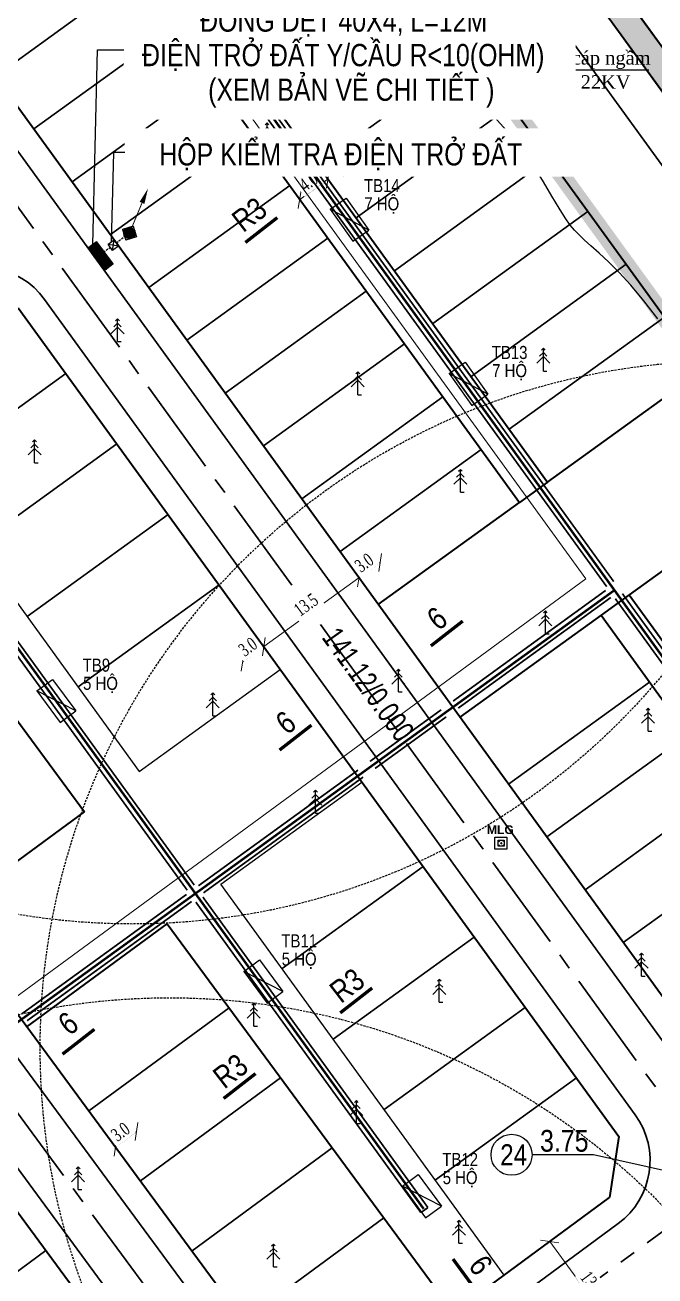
# Model space of a CAD drawing. Extents: x 22709 to 568895, y -41029 to 1932533.
# Drawn here: x 560877.9 to 560950.2, y 1930991.2 to 1931135 of the extents above; entities that cross this region are included whole.
import ezdxf
from ezdxf.enums import TextEntityAlignment as Align

# ---------------------------------------------------------------- set-up
doc = ezdxf.new("R2010")
doc.units = ezdxf.units.MI
doc.header["$MEASUREMENT"] = 0
doc.set_wipeout_variables(frame=1)
doc.header["$PDMODE"] = 1
for name, pattern in [('BORDER2', [0.875, 0.25, -0.125, 0.25, -0.125, 0, -0.125]), ('CENTER2', [1.125, 0.75, -0.125, 0.125, -0.125]), ('CONTINOUS', [0]), ('DASHED', [0.75, 0.5, -0.25]), ('DASHED2', [0.375, 0.25, -0.125]), ('DASHEDX2', [1.5, 1, -0.5])]:
    doc.linetypes.add(name, pattern=pattern)
doc.layers.get('0').update_dxf_attribs({"color": 8, "linetype": 'CONTINUOUS'})
doc.layers.get('DEFPOINTS').update_dxf_attribs({"color": 8, "linetype": 'CONTINUOUS'})
for name, color, linetype, lineweight in [('1-chieu dai', 8, 'CONTINUOUS', 40), ('1-nghiktHC', 8, 'CONTINUOUS', 60), ('10-TIM', 8, 'CENTER2', 35), ('13-PLO', 8, 'CONTINUOUS', 35), ('4-LE TRONG', 8, 'CONTINUOUS', 40), ('7-LE NGOAI', 8, 'CONTINUOUS', 35), ('84- CX DAI PHAN CACH', 8, 'CONTINUOUS', 50), ('CHONG SET', 50, 'CONTINUOUS', 35), ('D-S-DÂY ĐIỆN 1.5', 200, 'DASHED2', 40), ('EC04', 8, 'CONTINUOUS', 53), ('EC22', 8, 'CONTINUOUS', 13), ('hletrong', 8, 'CONTINUOUS', 0)]:
    doc.layers.add(name, color=color, linetype=linetype, lineweight=lineweight)
for name, color, linetype in [('1-chieurong', 8, 'CONTINUOUS'), ('1-cotTK', 8, 'CONTINUOUS'), ('1-RANH GIOI QH DX', 8, 'BORDER2'), ('1-toado', 8, 'CONTINUOUS'), ('CHUDIEN', 8, 'CONTINUOUS'), ('DIA VAT', 8, 'CONTINOUS'), ('DIA VAT.MOI', 8, 'CONTINUOUS'), ('DM CON', 8, 'CONTINUOUS'), ('ELEC - TEXT', 84, 'CONTINUOUS'), ('ELECTRICAL DEVICE', 140, 'CONTINUOUS'), ('hoga', 8, 'CONTINUOUS'), ('lang mo', 8, 'CONTINUOUS'), ('LE DUONG', 8, 'CONTINUOUS'), ('LE DUONG.QH', 8, 'CONTINUOUS'), ('MATCAT', 8, 'CONTINUOUS'), ('Phan cach.QH', 8, 'CONTINUOUS'), ('PHI LAO', 8, 'CONTINUOUS'), ('Thietbidien', 8, 'CONTINUOUS')]:
    doc.layers.add(name, color=color, linetype=linetype)
doc.styles.add('Atext', font='VHELVEB_0.TTF')
doc.styles.add('Do doc', font='VHARIALN.TTF', dxfattribs={"width": 0.9, "oblique": 0.6})
doc.styles.add('HHH', font='VNTIMEI.TTF', dxfattribs={"height": 0.5})
doc.styles.add('K1', font='VHARIALN.TTF', dxfattribs={"height": 250})
doc.styles.add('L1', font='vntimeh.shx', dxfattribs={"width": 0.7})
doc.styles.add('nha', font='VHARIALB.TTF', dxfattribs={"height": 1})
doc.styles.get("Standard").update_dxf_attribs({"font": 'vntimeh.shx'})
doc.styles.add('Tung', font='VHARIAL.TTF', dxfattribs={"width": 0.8})
doc.styles.add('VNARIAL', font='VHARIALN.TTF')
doc.linetypes.add('EN04M', pattern='A,4.505489,-0.889973,2.289537,[1,CHEO22.shx,S=0.898128,R=0,X=0,Y=0.012726],2.215951,-0.947487,["0.4KV",Standard,S=2,R=359.997854,X=0,Y=-0.812412],-8.615751,2.099566,[1,CHEO22.shx,S=0.898128,R=0,X=0,Y=-0.055311],2.405923,-0.889973', length=24.85965)
doc.linetypes.add('EN22M', pattern='A,11.62018,-3.44714,5.8817,[1,CHEO22.shx,S=1.314667,R=179.926953,X=0,Y=-0.037745],6.161787,-1.831234,["22KV",Atext,S=2,R=359.924807,X=0,Y=-0.849311],-7.878595,5.8817,[1,CHEO22.shx,S=1.314667,R=179.926953,X=0,Y=0.001213],6.161787,-3.44714', length=52.311263)
doc.dimstyles.new('chieu rong', dxfattribs={"dimtxt": 1.5, "dimasz": 1.5, "dimexe": 1, "dimexo": 1, "dimgap": 0.3, "dimtad": 1, "dimdec": 1, "dimzin": 0, "dimdsep": 46, "dimtxsty": 'L1', "dimblk": 'OBLIQUE', "dimcen": 1, "dimclrd": 37, "dimclre": 37, "dimclrt": 7, "dimadec": 0, "dimazin": 0, "dimtfac": 1, "dimtdec": 1, "dimtofl": 0, "dimtmove": 2, "dimatfit": 3, "dimldrblk": 'ARCHTICK', "dimfxl": 1, "dimtfill": 1, "dimtolj": 1, "dimtzin": 0, "dimlwd": 5, "dimlwe": 5, "dimarcsym": 0})
doc.dimstyles.get("Standard").update_dxf_attribs({"dimtxt": 0.18, "dimasz": 0.18, "dimexe": 0.18, "dimexo": 0.0625, "dimgap": 0.09, "dimtad": 0, "dimtih": 1, "dimtoh": 1, "dimdec": 4, "dimzin": 0, "dimdsep": 46, "dimtxsty": 'Standard', "dimcen": 0.09, "dimadec": 0, "dimazin": 0, "dimtfac": 1, "dimtdec": 4, "dimtofl": 0, "dimtmove": 0, "dimatfit": 3, "dimfxl": 1, "dimtolj": 1, "dimtzin": 0, "dimarcsym": 0})
pattern_1 = [(37.5, (561075.49294, 1927460.0977), (-0.018898007, 0.57804713), [0, -0.456, 0, -0.51, 0, -0.4875]), (7.5, (561075.49294, 1927460.0977), (0.53093301, 0.84664382), [0, -0.246, 0, -0.411, 0, -0.1575]), (327.5, (561075.12394, 1927460.0977), (0.93424256, 0.001697716), [0, -0.15, 0, -0.54, 0, -0.705]), (317.5, (561075.12394, 1927460.0977), (0.90183798, 0.26330267), [0, -0.075, 0, -0.354, 0, -0.405])]
pattern_2 = [(81.093489636, (571644.9876892, 1931580.4746903), (-0.0017366172892, 0.00027214917978), [])]

# ---------------------------------------------------------------- blocks, each defined once
blk = doc.blocks.new('hgd')
at = {"layer": 'hoga'}
for p, q in [((568281.14, 1931129.13, 2.68), (568281.51, 1931129.4, 2.68)), ((568281.79, 1931129.02, 3.6), (568281.14, 1931129.13, 3.6)), ((568281.42, 1931128.74, 3.6), (568281.14, 1931129.13, 2.68)), ((568281.51, 1931129.4, 2.68), (568281.42, 1931128.74, 3.6)), ((568281.42, 1931128.74, 3.6), (568281.79, 1931129.02, 3.6)), ((568281.79, 1931129.02, 3.6), (568281.51, 1931129.4, 2.68))]:
    blk.add_line(p, q, dxfattribs=at)
blk = doc.blocks.new('PL')
at = {"layer": 'PHI LAO', "color": 250, "linetype": 'Continuous'}
blk.add_line((569625.73, 1929989.67), (569626.15, 1929989.67), dxfattribs=at)
for points in [[(569624.98, 1929990.58), (569625.73, 1929991.33)], [(569625.3, 1929991.39), (569625.73, 1929991.81)], [(569625.51, 1929992.08), (569625.73, 1929992.3)], [(569625.95, 1929992.08), (569625.73, 1929992.3)], [(569625.73, 1929989.67), (569625.73, 1929992.3)], [(569626.15, 1929991.39), (569625.73, 1929991.81)], [(569626.48, 1929990.58), (569625.73, 1929991.33)]]:
    blk.add_lwpolyline(points, dxfattribs=at)
blk = doc.blocks.new('_Oblique')
at = {"color": 0, "linetype": 'ByBlock', "lineweight": -2}
blk.add_line((-0.5, -0.5), (0.5, 0.5), dxfattribs=at)
blk = doc.blocks.new('*D61')
at = {"layer": '1-chieurong', "color": 37, "lineweight": 5, "transparency": 16777216}
for p, q in [((568293.9, 1930982.64), (568301.91, 1930971.77)), ((568293.1, 1930982.05), (568293.1, 1930982.05)), ((568301.11, 1930971.18), (568301.11, 1930971.18))]:
    blk.add_line(p, q, dxfattribs=at)
at = {"layer": 'DEFPOINTS', "color": 0, "lineweight": -3, "transparency": 16777216}
for p in [(568293.9, 1930982.64), (568301.91, 1930971.77), (568301.91, 1930971.77)]:
    blk.add_point(p, dxfattribs=at)
at = {"layer": '1-chieurong', "color": 37, "lineweight": 5, "transparency": 16777216, "xscale": 1.5, "yscale": 1.5, "zscale": 1.5}
for p, rotation in [((568293.9, 1930982.64), 126.3755644982879), ((568301.91, 1930971.77), 306.3755644982879)]:
    blk.add_blockref('_Oblique', p, dxfattribs=dict(at, rotation=rotation))
at = {"layer": '1-chieurong', "color": 7, "lineweight": -3, "transparency": 16777216, "insert": (568298.75, 1930977.83), "char_height": 1.5, "attachment_point": 5, "rotation": 306.3756, "style": 'L1', "bg_fill": 3, "box_fill_scale": 1.25, "bg_fill_color": 9, "bg_fill_true_color": 13158600, "bg_fill_transparency": 0}
blk.add_mtext('\\A1;13.5', dxfattribs=at)
blk = doc.blocks.new('_ARCHTICK')
at = {"color": 0, "linetype": 'ByBlock', "const_width": 0.15}
blk.add_lwpolyline([(-0.5, -0.5), (0.5, 0.5)], dxfattribs=at)
blk = doc.blocks.new('*D62')
at = {"layer": '1-chieurong', "color": 37, "lineweight": 5, "transparency": 16777216}
blk.add_line((568261.06, 1931051.06), (568271.99, 1931058.97), dxfattribs=at)
at = {"layer": 'DEFPOINTS', "color": 0, "lineweight": -3, "transparency": 16777216}
for p in [(568271.99, 1931058.97), (568271.99, 1931058.97), (568261.06, 1931051.06)]:
    blk.add_point(p, dxfattribs=at)
at = {"layer": '1-chieurong', "color": 37, "lineweight": 5, "transparency": 16777216, "xscale": 1.5, "yscale": 1.5, "zscale": 1.5}
for p, rotation in [((568271.99, 1931058.97), 35.90399719202507), ((568261.06, 1931051.06), 215.9039971920251)]:
    blk.add_blockref('_Oblique', p, dxfattribs=dict(at, rotation=rotation))
at = {"layer": '1-chieurong', "color": 7, "lineweight": -3, "transparency": 16777216, "insert": (568265.91, 1931055.87), "char_height": 1.5, "attachment_point": 5, "rotation": 35.904, "style": 'L1', "bg_fill": 3, "box_fill_scale": 1.25, "bg_fill_color": 9, "bg_fill_true_color": 13158600, "bg_fill_transparency": 0}
blk.add_mtext('\\A1;13.5', dxfattribs=at)
blk = doc.blocks.new('*D64')
at = {"layer": '1-chieurong', "color": 37, "lineweight": 5, "transparency": 16777216}
for p, q in [((568265.18, 1931102.49), (568268.42, 1931104.83)), ((568267.84, 1931105.64), (568267.84, 1931105.64)), ((568264.6, 1931103.3), (568264.6, 1931103.3))]:
    blk.add_line(p, q, dxfattribs=at)
at = {"layer": '1-chieurong', "color": 37, "lineweight": 5, "transparency": 16777216, "xscale": 1.5, "yscale": 1.5, "zscale": 1.5}
for p, rotation in [((568268.42, 1931104.83), 35.90399719282548), ((568265.18, 1931102.49), 215.9039971928255)]:
    blk.add_blockref('_Oblique', p, dxfattribs=dict(at, rotation=rotation))
at = {"layer": '1-chieurong', "color": 7, "lineweight": -3, "transparency": 16777216, "insert": (568266.19, 1931104.51), "char_height": 1.5, "attachment_point": 5, "rotation": 35.904, "style": 'L1', "bg_fill": 3, "box_fill_scale": 1.25, "bg_fill_color": 9, "bg_fill_true_color": 13158600, "bg_fill_transparency": 0}
blk.add_mtext('\\A1;4.0', dxfattribs=at)
at = {"layer": 'DEFPOINTS', "color": 0, "lineweight": -3, "transparency": 16777216}
for p in [(568268.42, 1931104.83), (568268.42, 1931104.83), (568265.18, 1931102.49)]:
    blk.add_point(p, dxfattribs=at)
blk = doc.blocks.new('*D83')
at = {"layer": '1-chieurong', "color": 37, "lineweight": 5, "transparency": 16777216}
blk.add_line((568244.01, 1930993.52), (568246.43, 1930995.3), dxfattribs=at)
at = {"layer": '1-chieurong', "color": 37, "lineweight": 5, "transparency": 16777216, "xscale": 1.5, "yscale": 1.5, "zscale": 1.5}
for p, rotation in [((568246.43, 1930995.3), 36.37556450121824), ((568244.01, 1930993.52), 216.3755645012182)]:
    blk.add_blockref('_Oblique', p, dxfattribs=dict(at, rotation=rotation))
at = {"layer": '1-chieurong', "color": 7, "lineweight": -3, "transparency": 16777216, "insert": (568244.59, 1930995.26), "char_height": 1.5, "attachment_point": 5, "rotation": 36.3756, "style": 'L1', "bg_fill": 3, "box_fill_scale": 1.25, "bg_fill_color": 9, "bg_fill_true_color": 13158600, "bg_fill_transparency": 0}
blk.add_mtext('\\A1;3.0', dxfattribs=at)
at = {"layer": 'DEFPOINTS', "color": 0, "lineweight": -3, "transparency": 16777216}
for p in [(568246.43, 1930995.3), (568246.43, 1930995.3), (568244.01, 1930993.52)]:
    blk.add_point(p, dxfattribs=at)
blk = doc.blocks.new('*D84')
at = {"layer": '1-chieurong', "color": 37, "lineweight": 5, "transparency": 16777216}
blk.add_line((568271.99, 1931058.97), (568274.42, 1931060.73), dxfattribs=at)
at = {"layer": '1-chieurong', "color": 37, "lineweight": 5, "transparency": 16777216, "xscale": 1.5, "yscale": 1.5, "zscale": 1.5}
for p, rotation in [((568274.42, 1931060.73), 35.90399719412932), ((568271.99, 1931058.97), 215.9039971941293)]:
    blk.add_blockref('_Oblique', p, dxfattribs=dict(at, rotation=rotation))
at = {"layer": '1-chieurong', "color": 7, "lineweight": -3, "transparency": 16777216, "insert": (568272.59, 1931060.7), "char_height": 1.5, "attachment_point": 5, "rotation": 35.904, "style": 'L1', "bg_fill": 3, "box_fill_scale": 1.25, "bg_fill_color": 9, "bg_fill_true_color": 13158600, "bg_fill_transparency": 0}
blk.add_mtext('\\A1;3.0', dxfattribs=at)
at = {"layer": 'DEFPOINTS', "color": 0, "lineweight": -3, "transparency": 16777216}
for p in [(568274.42, 1931060.73), (568274.42, 1931060.73), (568271.99, 1931058.97)]:
    blk.add_point(p, dxfattribs=at)
blk = doc.blocks.new('*D85')
at = {"layer": '1-chieurong', "color": 37, "lineweight": 5, "transparency": 16777216}
for p, q in [((568260.47, 1931051.87), (568260.47, 1931051.87)), ((568261.06, 1931051.06), (568258.63, 1931049.3))]:
    blk.add_line(p, q, dxfattribs=at)
at = {"layer": '1-chieurong', "color": 37, "lineweight": 5, "transparency": 16777216, "xscale": 1.5, "yscale": 1.5, "zscale": 1.5}
for p, rotation in [((568261.06, 1931051.06), 35.90399719282547), ((568258.63, 1931049.3), 215.9039971928255)]:
    blk.add_blockref('_Oblique', p, dxfattribs=dict(at, rotation=rotation))
at = {"layer": '1-chieurong', "color": 7, "lineweight": -3, "transparency": 16777216, "insert": (568259.23, 1931051.03), "char_height": 1.5, "attachment_point": 5, "rotation": 35.904, "style": 'L1', "bg_fill": 3, "box_fill_scale": 1.25, "bg_fill_color": 9, "bg_fill_true_color": 13158600, "bg_fill_transparency": 0}
blk.add_mtext('\\A1;3.0', dxfattribs=at)
at = {"layer": 'DEFPOINTS', "color": 0, "lineweight": -3, "transparency": 16777216}
for p in [(568261.06, 1931051.06), (568258.63, 1931049.3), (568258.63, 1931049.3)]:
    blk.add_point(p, dxfattribs=at)
blk = doc.blocks.new('Tu ha the')
at = {"color": 1, "linetype": 'CONTINOUS'}
blk.add_solid([(-1.5, -0.368), (1.5, 1.132), (-1.5, 1.132), (-1.5, -0.368)], dxfattribs=at)
at = {"layer": 'Thietbidien', "color": 1}
for p, q in [((-1.5, -0.368), (-1.5, 1.132)), ((-1.5, 1.132), (1.5, 1.132)), ((1.5, 1.132), (-1.5, -0.368)), ((1.5, -0.368), (1.5, 1.132)), ((-1.5, -0.368), (1.5, -0.368))]:
    blk.add_line(p, q, dxfattribs=at)
blk = doc.blocks.new('A$C5C0861BC')
at = {"layer": '1-nghiktHC', "color": 8, "lineweight": -3, "const_width": 0.2, "flags": 128}
for points in [[(140.77, 420.2), (212.66, 320.89)], [(211.85, 320.31), (139.96, 419.61)], [(129.5, 332.59), (163.65, 285.41)], [(130.3, 333.19), (164.46, 286)], [(194.2, 307.15), (211.73, 319.88)], [(213.65, 319.51), (273.51, 236.83)], [(194.79, 306.34), (212.32, 319.07)], [(212.84, 318.93), (272.7, 236.24)], [(164.95, 285.92), (183.28, 299.22)], [(165.53, 285.11), (183.86, 298.41)], [(144.67, 271.2), (163.57, 284.92)], [(145.26, 270.4), (164.16, 284.11)], [(164.64, 284.04), (190.5, 248.33)], [(165.45, 284.62), (191.31, 248.91)], [(191.31, 248.91), (190.5, 248.33)]]:
    blk.add_lwpolyline(points, dxfattribs=at)
at = {"layer": '1-nghiktHC', "color": 8, "linetype": 'DASHED', "lineweight": -3, "ltscale": 10, "const_width": 0.2, "flags": 128}
for points in [[(184.65, 300.22), (192.83, 306.15)], [(185.24, 299.41), (193.41, 305.34)]]:
    blk.add_lwpolyline(points, dxfattribs=at)
blk = doc.blocks.new('KIMTHUSET')
at = {"layer": 'ELECTRICAL DEVICE', "ltscale": 20}
blk.add_hatch(color=256, dxfattribs=at).paths.add_polyline_path([(-255372, 1086173, 1), (-256525, 1086173, 1)])
at = {"layer": 'ELECTRICAL DEVICE', "ltscale": 20, "const_width": 100}
blk.add_lwpolyline([(-253746, 1088711), (-255948, 1086173)], dxfattribs=at)
at = {"layer": 'ELECTRICAL DEVICE', "ltscale": 20}
for points in [[(-255948, 1086749), (-256525, 1086749), (-256525, 1086749), (-255948, 1086749)], [(-255948, 1086749), (-255372, 1086749), (-255372, 1086749), (-255948, 1086749)]]:
    blk.add_lwpolyline(points, close=True, dxfattribs=at)
for points in [[(-256525, 1086749), (-256525, 1085597)], [(-255372, 1086749), (-255372, 1085597)], [(-255372, 1085597), (-256525, 1085597)]]:
    blk.add_lwpolyline(points, dxfattribs=at)
blk.add_circle((-255948, 1086173), 576, dxfattribs=at)
blk.add_solid([(-253947, 1088886), (-252697, 1089920), (-253544, 1088537)], dxfattribs=at)
blk = doc.blocks.new('tmb')
at = {"layer": '84- CX DAI PHAN CACH', "lineweight": -3}
h = blk.add_hatch(dxfattribs=at)
h.set_pattern_fill('AR-SAND', color=256, scale=0.3, style=0)
h.set_pattern_definition(pattern_1)
edge = h.paths.add_edge_path()
edge.add_line((568420.688, 1931011.449), (568397.452, 1931040.883))
edge.add_line((568397.452, 1931040.883), (568343.298, 1931115.673))
edge.add_line((568343.298, 1931115.673), (568285.496, 1931195.504))
edge.add_arc((568284.283, 1931194.621), 1.5, 36.0452, 211.29332)
edge.add_line((568283.001, 1931193.842), (568304.39, 1931164.293))
edge.add_line((568304.39, 1931164.293), (568338.794, 1931116.764))
edge.add_line((568338.794, 1931116.764), (568378.242, 1931062.265))
edge.add_line((568378.242, 1931062.265), (568389.961, 1931046.076))
edge.add_line((568389.961, 1931046.076), (568418.339, 1931009.595))
edge.add_arc((568419.514, 1931010.522), 1.496, 218.28906, 398.28906)
h = blk.add_hatch(dxfattribs=at)
h.set_pattern_fill('AR-SAND', color=256, scale=0.3, style=0)
h.set_pattern_definition(pattern_1)
edge = h.paths.add_edge_path()
edge.add_line((568404.994, 1930999.059), (568381.02, 1931029.43))
edge.add_line((568381.02, 1931029.43), (568318.89, 1931115.263))
edge.add_line((568318.89, 1931115.263), (568269.365, 1931183.682))
edge.add_arc((568273.352, 1931186.699), 5, 36.0381, 217.12034, ccw=False)
edge.add_line((568277.395, 1931189.641), (568336.608, 1931107.833))
edge.add_line((568336.608, 1931107.833), (568388.967, 1931035.495))
edge.add_line((568388.967, 1931035.495), (568412.84, 1931005.254))
edge.add_arc((568408.917, 1931002.157), 4.998, -141.71094, 38.28906, ccw=False)
h = blk.add_hatch(dxfattribs=at)
h.set_pattern_fill('AR-SAND', color=256, scale=0.3, style=0)
h.set_pattern_definition(pattern_1)
h.paths.add_polyline_path([(568261.067, 1931178.127, -1.0000001), (568263.497, 1931179.886), (568375.997, 1931024.476), (568399.497, 1930994.72, -1.0000109), (568397.143, 1930992.861), (568373.601, 1931022.669)])
at = {"layer": '1-cotTK', "lineweight": -3, "ltscale": 15, "flags": 128}
blk.add_lwpolyline([(568314.18, 1930989.193), (568298.919, 1930992.622), (568291.877, 1930992.622)], dxfattribs=at)
at = {"layer": '1-RANH GIOI QH DX', "linetype": 'DASHED2', "ltscale": 30, "const_width": 2}
blk.add_lwpolyline([(568411.678, 1930949.543), (568385.601, 1930982.494), (568352.821, 1931025.773), (568320.86, 1931069.918), (568234.454, 1931189.276), (567924.026, 1930964.64), (568247.697, 1930518.199), (568559.192, 1930762.669), (568544.947, 1930780.727), (568483.932, 1930858.072), (568469.374, 1930876.529)], close=True, dxfattribs=at)
at = {"layer": '1-toado'}
blk.add_circle((568289.52, 1930992.622), 2.357, dxfattribs=at)
at = {"layer": '10-TIM', "ltscale": 15}
for p, q in [((568198.29, 1931149.265), (568354.498, 1930933.505)), ((568181.325, 1931067.24), (568265.323, 1930953.205)), ((568314.166, 1930989.183), (568048.239, 1930793.299))]:
    blk.add_line(p, q, dxfattribs=at)
at = {"layer": '13-PLO'}
for p, q in [((568258.474, 1931118.58), (568276.295, 1931131.48)), ((568230.236, 1931116.657), (568246.437, 1931128.385)), ((568262.872, 1931112.505), (568280.693, 1931125.405)), ((568234.634, 1931110.582), (568250.835, 1931122.309)), ((568267.269, 1931106.43), (568285.091, 1931119.33)), ((568239.031, 1931104.507), (568255.232, 1931116.234)), ((568271.667, 1931100.354), (568289.488, 1931113.254)), ((568243.429, 1931098.431), (568259.63, 1931110.158)), ((568276.065, 1931094.279), (568293.886, 1931107.179)), ((568247.827, 1931092.356), (568264.028, 1931104.083)), ((568280.463, 1931088.204), (568298.284, 1931101.104)), ((568252.224, 1931086.281), (568268.425, 1931098.008)), ((568284.86, 1931082.128), (568302.681, 1931095.028)), ((568256.622, 1931080.205), (568272.823, 1931091.932)), ((568289.258, 1931076.053), (568307.079, 1931088.953)), ((568261.02, 1931074.13), (568277.221, 1931085.857)), ((568265.417, 1931068.054), (568281.618, 1931079.782)), ((568269.815, 1931061.979), (568286.016, 1931073.706)), ((568289.165, 1931035.247), (568305.366, 1931046.974)), ((568293.563, 1931029.172), (568309.764, 1931040.899)), ((568297.96, 1931023.097), (568314.161, 1931034.824)), ((568302.358, 1931017.021), (568318.559, 1931028.748))]:
    blk.add_line(p, q, dxfattribs=at)
at = {"layer": '13-PLO', "flags": 128}
for points in [[(568222.123, 1931070.732), (568238.323, 1931082.46)], [(568227.987, 1931062.632), (568244.187, 1931074.36)], [(568233.851, 1931054.532), (568250.051, 1931066.26)], [(568239.716, 1931046.432), (568255.916, 1931058.16)], [(568263.173, 1931014.031), (568279.373, 1931025.759)], [(568269.038, 1931005.931), (568285.238, 1931017.659)], [(568240.956, 1930997.667), (568257.059, 1931009.528)], [(568274.902, 1930997.831), (568291.102, 1931009.559)], [(568246.887, 1930989.615), (568262.99, 1931001.477)], [(568280.766, 1930989.731), (568296.966, 1931001.459)], [(568252.818, 1930981.564), (568268.921, 1930993.425)], [(568258.748, 1930973.512), (568274.851, 1930985.374)], [(568219.914, 1930969.747), (568236.017, 1930981.609)]]:
    blk.add_lwpolyline(points, dxfattribs=at)
at = {"layer": '4-LE TRONG', "ltscale": 0.5}
for p, q in [((568250.552, 1931167.031), (568361.275, 1931014.095)), ((568229.798, 1931158.182), (568293.656, 1931069.978)), ((568226.557, 1931155.837), (568290.416, 1931067.632)), ((568213.288, 1931140.06), (568347.618, 1930954.517)), ((568232.846, 1931090.025), (568301.855, 1930994.707)), ((568206.998, 1931077.489), (568240.453, 1931032.073)), ((568193.762, 1931061.737), (568263.79, 1930966.669)), ((568303.039, 1931057.018), (568369.875, 1930964.702)), ((568299.799, 1931054.672), (568366.654, 1930962.329)), ((568182.825, 1931053.821), (568252.92, 1930958.662)), ((568224.35, 1931020.211), (568240.453, 1931032.073)), ((568233.839, 1931007.328), (568249.942, 1931019.19)), ((568249.942, 1931019.19), (568282.858, 1930974.504)), ((568301.855, 1930994.707), (568300.761, 1930987.692)), ((568270.781, 1930965.608), (568300.761, 1930987.692))]:
    blk.add_line(p, q, dxfattribs=at)
at = {"layer": '4-LE TRONG'}
for p, q in [((568293.654, 1931069.976), (568311.475, 1931082.876)), ((568320.857, 1931069.915), (568303.036, 1931057.015)), ((568274.213, 1931055.904), (568290.414, 1931067.631)), ((568299.796, 1931054.67), (568283.595, 1931042.943))]:
    blk.add_line(p, q, dxfattribs=at)
at = {"layer": '4-LE TRONG', "lineweight": -3}
for p, q in [((568256.136, 1931023.751), (568272.336, 1931035.479)), ((568288.683, 1930978.795), (568256.136, 1931023.751))]:
    blk.add_line(p, q, dxfattribs=at)
at = {"layer": '4-LE TRONG', "lineweight": -3, "flags": 128}
blk.add_lwpolyline([(568213.712, 1931082.349), (568246.753, 1931036.712), (568262.953, 1931048.44)], dxfattribs=at)
at = {"layer": '4-LE TRONG', "flags": 128}
for points in [[(568293.654, 1931069.976), (568290.414, 1931067.631)], [(568303.036, 1931057.015), (568299.796, 1931054.67)]]:
    blk.add_lwpolyline(points, dxfattribs=at)
at = {"layer": '7-LE NGOAI'}
blk.add_line((568375.997, 1931024.476), (568263.497, 1931179.886), dxfattribs=at)
at = {"layer": '7-LE NGOAI', "linetype": 'Continuous'}
blk.add_line((568373.601, 1931022.669), (568261.067, 1931178.127), dxfattribs=at)
at = {"layer": '7-LE NGOAI', "ltscale": 0.5}
for p, q in [((568259.824, 1931171.275), (568369.375, 1931019.959)), ((568301.77, 1930984.709), (568273.365, 1930963.786))]:
    blk.add_line(p, q, dxfattribs=at)
at = {"layer": '7-LE NGOAI', "ltscale": 0.5, "extrusion": (0.010195, 0.003673, 0.999941)}
for p, q in [((568345.729, 1930951.988), (568210.282, 1931139.119)), ((568303.723, 1930997.233), (568235.869, 1931090.979))]:
    blk.add_line(p, q, dxfattribs=at)
at = {"layer": '7-LE NGOAI', "ltscale": 15}
for p, q in [((568191.969, 1931059.112), (568260.781, 1930965.694)), ((568185.804, 1931054.836), (568254.742, 1930961.246))]:
    blk.add_line(p, q, dxfattribs=at)
at = {"layer": '7-LE NGOAI', "ltscale": 0.5}
for centre, start, end in [((568228.578, 1931085.702), 35.8974, 125.8961), ((568296.433, 1930991.956), 306.37556, 35.8974)]:
    blk.add_arc(centre, 9, start, end, dxfattribs=at)
at = {"layer": 'DIA VAT.MOI', "linetype": 'Continuous'}
for p, q in [((568287.594, 1931029.151), (568288.994, 1931029.151)), ((568287.594, 1931027.751), (568287.594, 1931029.151)), ((568287.968, 1931028.1), (568287.968, 1931028.8)), ((568287.968, 1931028.8), (568288.668, 1931028.8)), ((568288.668, 1931028.8), (568288.668, 1931028.1)), ((568288.994, 1931029.151), (568288.994, 1931027.751)), ((568288.994, 1931027.751), (568287.594, 1931027.751)), ((568288.668, 1931028.1), (568287.968, 1931028.1))]:
    blk.add_line(p, q, dxfattribs=at)
at = {"layer": 'DIA VAT.MOI', "linetype": 'ByBlock'}
for p, q in [((568287.968, 1931028.1), (568288.668, 1931028.8)), ((568287.968, 1931028.8), (568288.668, 1931028.1))]:
    blk.add_line(p, q, dxfattribs=at)
at = {"layer": 'DM CON', "elevation": 3.5}
blk.add_lwpolyline([(568306.34, 1931088.75), (568304.721, 1931090.823), (568303.23, 1931092.605), (568301.871, 1931094.092), (568300.648, 1931095.294), (568299.568, 1931096.283), (568298.639, 1931097.13), (568297.864, 1931097.849), (568297.238, 1931098.446), (568296.741, 1931098.951), (568296.259, 1931099.534), (568295.676, 1931100.367), (568294.973, 1931101.477), (568294.145, 1931102.867), (568293.186, 1931104.518), (568292.066, 1931106.324), (568290.756, 1931108.177), (568289.25, 1931110.057), (568287.555, 1931111.959), (568285.702, 1931113.858), (568283.88, 1931115.623), (568282.279, 1931117.121), (568280.93, 1931118.331), (568279.838, 1931119.253), (568278.999, 1931119.907), (568278.376, 1931120.416), (568277.934, 1931120.903), (568277.667, 1931121.388), (568277.572, 1931121.877), (568277.636, 1931122.372), (568277.785, 1931122.888)], dxfattribs=at)
at = {"layer": 'hletrong', "extrusion": (0.010195, 0.003673, 0.999941)}
blk.add_line((568368.857, 1931020.64), (568257.032, 1931175.125), dxfattribs=at)
blk.add_line((568368.857, 1931020.64), (568257.032, 1931175.125), dxfattribs=at)
blk.add_line((568368.857, 1931020.64), (568257.032, 1931175.125), dxfattribs=at)
at = {"layer": 'LE DUONG'}
blk.add_line((568239.15, 1931199.832), (568369.301, 1931020.062), dxfattribs=at)
at = {"layer": 'LE DUONG.QH'}
blk.add_line((568257.032, 1931175.125), (568369.301, 1931020.062), dxfattribs=at)
blk.add_line((568257.032, 1931175.125), (568369.301, 1931020.062), dxfattribs=at)
blk.add_line((568257.032, 1931175.125), (568369.301, 1931020.062), dxfattribs=at)
blk.add_line((568257.032, 1931175.125), (568369.301, 1931020.062), dxfattribs=at)
at = {"layer": 'MATCAT', "const_width": 0.38}
for points in [[(568270.062, 1931105.215), (568273.727, 1931108.074)], [(568258.937, 1931097.529), (568262.602, 1931100.388)], [(568280.247, 1931051.137), (568283.912, 1931053.995)], [(568262.863, 1931039.165), (568266.527, 1931042.024)], [(568269.838, 1931008.942), (568273.503, 1931011.801)], [(568237.93, 1931004.194), (568241.595, 1931007.052)], [(568256.441, 1930999.099), (568260.106, 1931001.958)], [(568282.789, 1930980.638), (568285.534, 1930976.887)]]:
    blk.add_lwpolyline(points, dxfattribs=at)
at = {"layer": 'Phan cach.QH', "linetype": 'Continuous'}
for p, q in [((568375.444, 1931025.173), (568268.348, 1931173.127)), ((568373.05, 1931023.363), (568265.918, 1931171.368))]:
    blk.add_line(p, q, dxfattribs=at)
for p in [(-1376.095, 1130.193, 2.5), (-1364.303, 1118.987, 2.5), (-1381.486, 1096.455), (-1332.559, 1093.077), (-1353.88, 1090.349), (-1391.015, 1082.521), (-1342.087, 1079.143), (-1332.323, 1062.87), (-1349.216, 1056.173, 2.857), (-1370.537, 1053.445, 2.857), (-1320.531, 1051.665), (-1358.745, 1042.24, 2.857), (-1321.284, 1023.489, 2.5), (-1344.509, 1020.489), (-1365.83, 1017.761), (-1354.038, 1006.555), (-1386.009, 998.941), (-1342.25, 992.782), (-1363.571, 990.054)]:
    blk.add_blockref('PL', p)
at = {"layer": 'CHUDIEN', "linetype": 'Continuous'}
for p, xscale, yscale, zscale, rotation in [((568257.465, 1931117.748), 1.499999998949282, 1.499999998949282, 1.499999998949282, 305.1215370414388), ((568284.099, 1931080.933), 1.499999998949282, 1.499999998949282, 1.499999998949282, 305.1215370414388), ((568236.76, 1931044.474), 1.499999998949281, 1.499999998949281, 1.499999998949281, 306.4686386230381), ((568260.549, 1931012.212), 1.499999998949281, 1.499999998949281, 1.499999998949281, 306.4686386230381), ((568278.754, 1930987.523), 1.499999998949281, 1.499999998949281, 1.499999998949281, 306.4686386230381)]:
    blk.add_blockref('Tu ha the', p, dxfattribs=dict(at, xscale=xscale, yscale=yscale, zscale=zscale, rotation=rotation))
at = {"layer": 'DIA VAT'}
blk.add_blockref('hgd', (11.68, -16.1), dxfattribs=at)
at = {"layer": '1-chieu dai', "lineweight": -3, "insert": (568273.039, 1931046.728), "char_height": 2.5, "attachment_point": 5, "rotation": 305.904, "style": 'Do doc'}
blk.add_mtext('\\A1;141.12/0.000', dxfattribs=at)
at = {"layer": '1-cotTK', "style": 'K1'}
blk.add_text('3.75', height=2.5008, dxfattribs=at).set_placement((568292.791, 1930992.979, 28.474))
at = {"layer": '1-toado', "style": 'K1'}
blk.add_text('24', height=2.4307, dxfattribs=at).set_placement((568288.213, 1930991.402, 27.677))
at = {"layer": 'DIA VAT.MOI', "linetype": 'Continuous', "style": 'nha'}
blk.add_text('mlg', height=1, dxfattribs=at).set_placement((568286.684, 1931029.507))
at = {"layer": 'lang mo', "style": 'HHH'}
for s, p in [('c¸p ngÇm', (568296.439, 1931117.991, 3.092)), ('22KV', (568297.464, 1931115.214, 3.092))]:
    blk.add_text(s, height=1.5521, dxfattribs=at).set_placement(p)
at = {"layer": 'MATCAT', "style": 'VNARIAL'}
for s, p in [('tb15', (568260.7, 1931121.188, -0.396)), ('7 hé', (568260.746, 1931119.099, -0.396)), ('tb14', (568272.562, 1931103.319, -0.396)), ('7 hé', (568272.609, 1931101.23, -0.396)), ('tb13', (568287.242, 1931084.132, -0.396)), ('7 hé', (568287.289, 1931082.043, -0.396)), ('tb9', (568240.244, 1931048.176, -0.396)), ('5 hé', (568240.291, 1931046.087, -0.396)), ('tb11', (568263.067, 1931016.47, -0.396)), ('5 hé', (568263.114, 1931014.38, -0.396)), ('tb12', (568281.561, 1930991.338, -0.396)), ('5 hé', (568281.608, 1930989.249, -0.396))]:
    blk.add_text(s, height=1.5, dxfattribs=at).set_placement(p)
at = {"layer": 'MATCAT', "style": 'K1'}
for s, rotation, p in [('r3', 37.61085, (568269.812, 1931106.275)), ('r3', 37.61085, (568258.687, 1931098.59)), ('6', 37.61085, (568281.087, 1931052.796)), ('6', 37.61085, (568263.702, 1931040.824)), ('r3', 37.61085, (568269.913, 1931009.942)), ('6', 37.61085, (568238.707, 1931006.228)), ('r3', 37.61085, (568256.516, 1931000.099)), ('6', 305.85053, (568284.469, 1930979.845))]:
    blk.add_text(s, height=2.56, rotation=rotation, dxfattribs=at).set_placement(p)
at = {"layer": 'DIA VAT'}
blk.add_leader([(568293.458, 1931113.771), (568295.99, 1931117.379), (568305.302, 1931117.379)], dimstyle='STANDARD', override={"dimgap": 0.09, "dimtad": 0, "dimfxl": 0.18, "dimtfill": 1, "dimarcsym": 1}, dxfattribs=at)
at = {"layer": '1-chieurong', "lineweight": -3}
for p1, p2, picture, middle in [((568265.182, 1931102.487), (568268.422, 1931104.833), '*D64', (568266.186, 1931104.511)), ((568261.058, 1931051.057), (568271.993, 1931058.974), '*D62', (568265.91, 1931055.866)), ((568244.01, 1930993.521), (568246.425, 1930995.3), '*D83', (568244.595, 1930995.256)), ((568293.904, 1930982.641), (568301.911, 1930971.772), '*D61', (568298.753, 1930977.829))]:
    dim = blk.add_aligned_dim(p1=p1, p2=p2, distance=0, dimstyle='chieu rong', dxfattribs=at)
    dim.commit()
    dim.dimension.update_dxf_attribs({"geometry": picture, "text_midpoint": middle})
at = {"layer": 'CHUDIEN', "linetype": 'Continuous', "xscale": 1.499999998949282, "yscale": 1.499999998949282, "zscale": 1.499999998949282, "rotation": 305.1215370414388}
blk.add_blockref('Tu ha the', (568270.431, 1931099.825), dxfattribs=at)
at = {"layer": '1-chieurong', "lineweight": -3}
for p1, p2, picture, middle in [((568271.993, 1931058.974), (568274.423, 1931060.733), '*D84', (568272.593, 1931060.704)), ((568261.058, 1931051.057), (568258.628, 1931049.298), '*D85', (568259.228, 1931051.028))]:
    dim = blk.add_aligned_dim(p1=p1, p2=p2, distance=0, dimstyle='chieu rong', dxfattribs=at)
    dim.commit()
    dim.dimension.update_dxf_attribs({"geometry": picture, "text_midpoint": middle})
at = {"layer": 'EC04', "linetype": 'EN04M', "ltscale": 0.5, "flags": 128}
for points in [[(568240.045, 1931142.445), (568357.641, 1930979.554)], [(568219.249, 1931069.556), (568279.42, 1930986.398)], [(568203.187, 1930986.5), (568301.285, 1931057.52)]]:
    blk.add_lwpolyline(points, dxfattribs=at)
at = {"layer": 'EC22', "linetype": 'EN22M', "ltscale": 0.6, "flags": 128}
blk.add_lwpolyline([(568215.251, 1930998.045), (568298.072, 1931058.851), (568216.34, 1931171.71), (568232.849, 1931183.084), (568234.229, 1931195.036)], dxfattribs=at)
at = {"lineweight": -3}
blk.add_blockref('A$C5C0861BC', (568088.602, 1930737.64), dxfattribs=at)

msp = doc.modelspace()

# ---------------------------------------------------------------- linework, layer by layer
at = {"layer": 'D-S-DÂY ĐIỆN 1.5', "lineweight": -3}
msp.add_circle((560894.47, 1930944.18), 79, dxfattribs=at)

# ---------------------------------------------------------------- next in the draw order: block references
msp.add_blockref('tmb', (-7355.76, 12.5), dxfattribs=at)

# ---------------------------------------------------------------- next in the draw order: hatches: boundary and pattern name
at = {"layer": 'CHONG SET', "ltscale": 1000}
h = msp.add_hatch(dxfattribs=at)
h.set_pattern_fill('ANSI31', color=50, scale=0.014063, angle=-323.9065, style=0)
h.set_pattern_definition(pattern_2)
h.paths.add_polyline_path([(560887.05, 1931106.9), (560887.95, 1931107.56), (560886.09, 1931110.1), (560885.2, 1931109.45)])
h = msp.add_hatch(dxfattribs=at)
h.set_pattern_fill('ANSI31', color=50, scale=0.014063, angle=-323.9065, style=0)
h.set_pattern_definition(pattern_2)
edge = h.paths.add_edge_path()
edge.add_line((560887.05, 1931106.9), (560886.09, 1931110.1))
edge.add_line((560886.09, 1931110.1), (560887.95, 1931107.56))
edge.add_line((560887.95, 1931107.56), (560885.2, 1931109.45))

# ---------------------------------------------------------------- next in the draw order: linework, layer by layer
at = {"layer": 'CHONG SET', "color": 50, "ltscale": 1000}
msp.add_lwpolyline([(560887.05, 1931106.9), (560887.95, 1931107.56), (560886.09, 1931110.1), (560885.2, 1931109.45)], close=True, dxfattribs=at)
msp.add_lwpolyline([(560887.05, 1931106.9), (560886.09, 1931110.1), (560887.95, 1931107.56), (560885.2, 1931109.45)], dxfattribs=at)
at = {"layer": 'D-S-DÂY ĐIỆN 1.5', "lineweight": -3, "flags": 128}
for points in [[(560888.36, 1931109.98), (560889.45, 1931110.88)], [(560887.67, 1931109.47), (560886.18, 1931108.34)]]:
    msp.add_lwpolyline(points, dxfattribs=at)
at = {"layer": 'D-S-DÂY ĐIỆN 1.5', "lineweight": -3}
for centre in [(560890.21, 1931110.66), (560958.6, 1931017.43)]:
    msp.add_circle(centre, 79, dxfattribs=at)
at = {"layer": 'ELECTRICAL DEVICE', "linetype": 'ByBlock', "ltscale": 500}
msp.add_lwpolyline([(560888.11, 1931110.33), (560888.62, 1931109.63), (560887.92, 1931109.12), (560887.41, 1931109.82)], close=True, dxfattribs=at)
at = {"layer": 'ELECTRICAL DEVICE', "ltscale": 500}
for points in [[(560887.92, 1931109.12), (560888.11, 1931110.33)], [(560887.41, 1931109.82), (560888.62, 1931109.63)]]:
    msp.add_lwpolyline(points, dxfattribs=at)

# ---------------------------------------------------------------- next in the draw order: block references
at = {"layer": 'ELECTRICAL DEVICE', "linetype": 'DASHEDX2', "xscale": 0.00112, "yscale": 0.00112, "zscale": 0.00112, "rotation": 18.47965115703153}
msp.add_blockref('KIMTHUSET', (561547.34, 1930048.18), dxfattribs=at)

# ---------------------------------------------------------------- next in the draw order: wipeouts: each hides what was drawn before it
msp.add_wipeout([(560941.12, 1931142.93), (560889.2, 1931142.93), (560889.2, 1931124.16), (560941.12, 1931124.16)]).dxf.layer = 'ELEC - TEXT'

# ---------------------------------------------------------------- next in the draw order: linework, layer by layer
at = {"layer": 'ELEC - TEXT', "flags": 128}
msp.add_lwpolyline([(560885.65, 1931109.78), (560886.2, 1931132.2), (560889.2, 1931132.2)], dxfattribs=at)

# ---------------------------------------------------------------- next in the draw order: texts
at = {"layer": 'ELEC - TEXT', "style": 'Tung', "width": 0.8}
for s, p in [('§åNG DÑT 40X4, L=12M', (560914.47, 1931135.55, 3.21)), ('®iÖn trë ®Êt y/cÇu r<10(ohm)', (560914.42, 1931131.58, 3.21)), ('(xem B¶N VÏ chi tiÕt )', (560915.35, 1931127.6, 3.21))]:
    msp.add_text(s, height=2.56, dxfattribs=at).set_placement(p, align=Align.MIDDLE_CENTER)

# ---------------------------------------------------------------- next in the draw order: wipeouts: each hides what was drawn before it
msp.add_wipeout([(560889.31, 1931123.17), (560941.24, 1931123.17), (560941.24, 1931117.58), (560889.31, 1931117.58)]).dxf.layer = 'ELEC - TEXT'

# ---------------------------------------------------------------- next in the draw order: linework, layer by layer
at = {"layer": 'ELEC - TEXT', "flags": 128}
msp.add_lwpolyline([(560889.31, 1931120.37), (560888.03, 1931120.37), (560887.76, 1931110.07)], dxfattribs=at)

# ---------------------------------------------------------------- next in the draw order: texts
at = {"layer": 'ELEC - TEXT', "style": 'Tung', "width": 0.8}
msp.add_text('hép kiÓm tra ®iÖn trë ®Êt', height=2.56, dxfattribs=at).set_placement((560914.14, 1931120.17, 3.21), align=Align.MIDDLE_CENTER)

doc.saveas('drawing.dxf')
